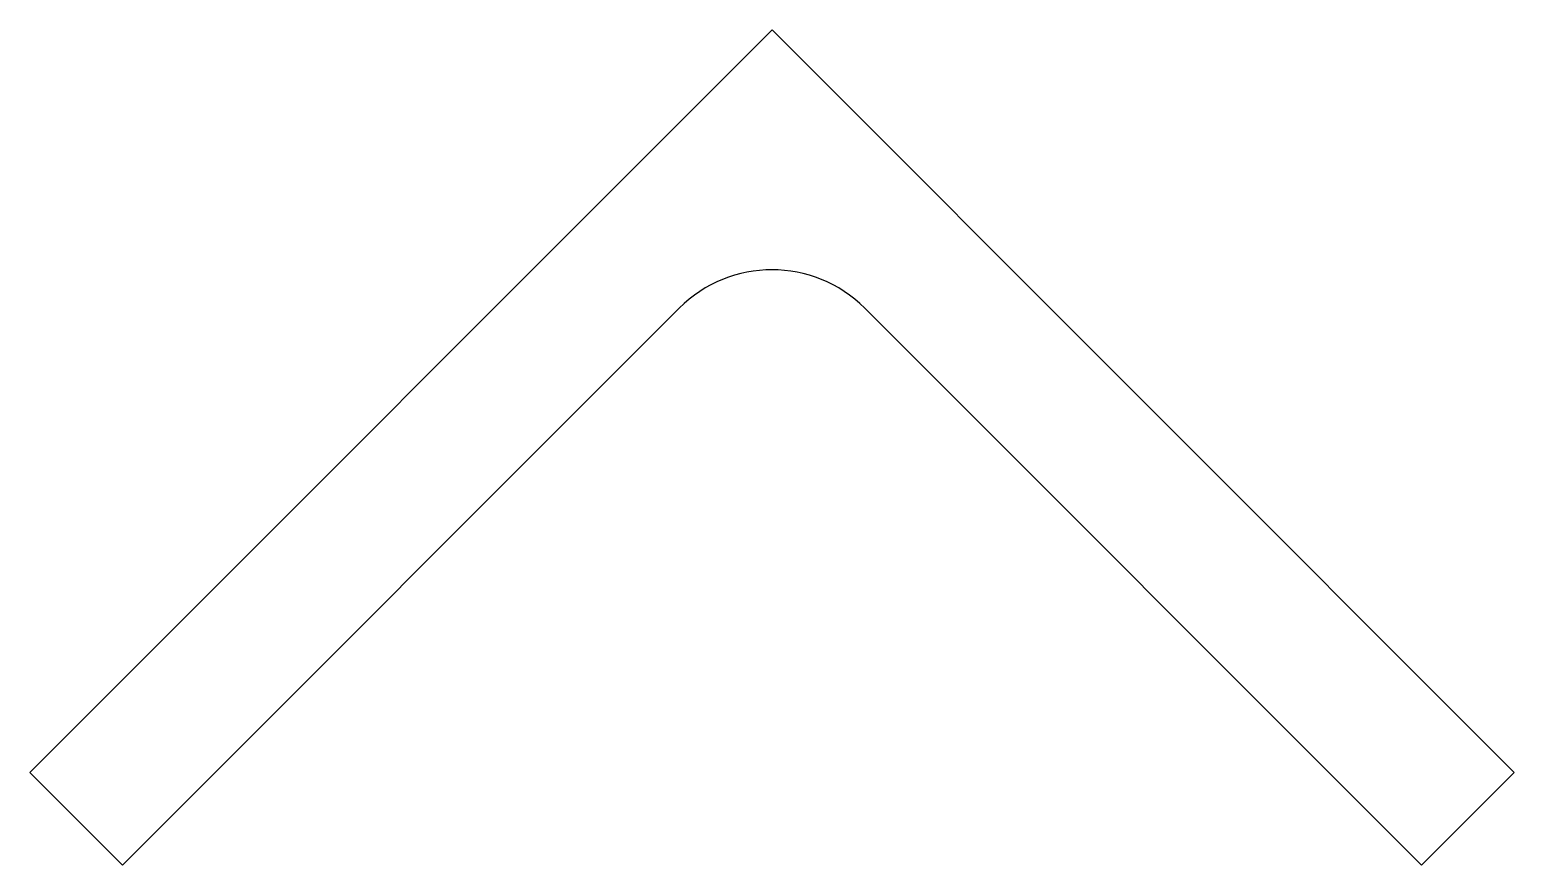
# Model space of a CAD drawing. Header units: inches. Extents: x -35.4 to 36.4, y 0.9 to 41.3.
import ezdxf

# ---------------------------------------------------------------- set-up
doc = ezdxf.new("R2010")
doc.units = ezdxf.units.IN
doc.header["$MEASUREMENT"] = 0

msp = doc.modelspace()

# ---------------------------------------------------------------- linework, layer by layer
at = {"color": 7}
for p, q in [((0.505, 41.334), (-35.416, 5.413)), ((36.426, 5.413), (0.505, 41.334)), ((-30.926, 0.923), (-3.986, 27.863)), ((31.935, 0.923), (4.995, 27.863)), ((-35.416, 5.413), (-30.926, 0.923)), ((36.426, 5.413), (31.935, 0.923))]:
    msp.add_line(p, q, dxfattribs=at)
msp.add_arc((0.505, 23.373), 6.35, 45, 135, dxfattribs=at)

doc.saveas('drawing.dxf')
